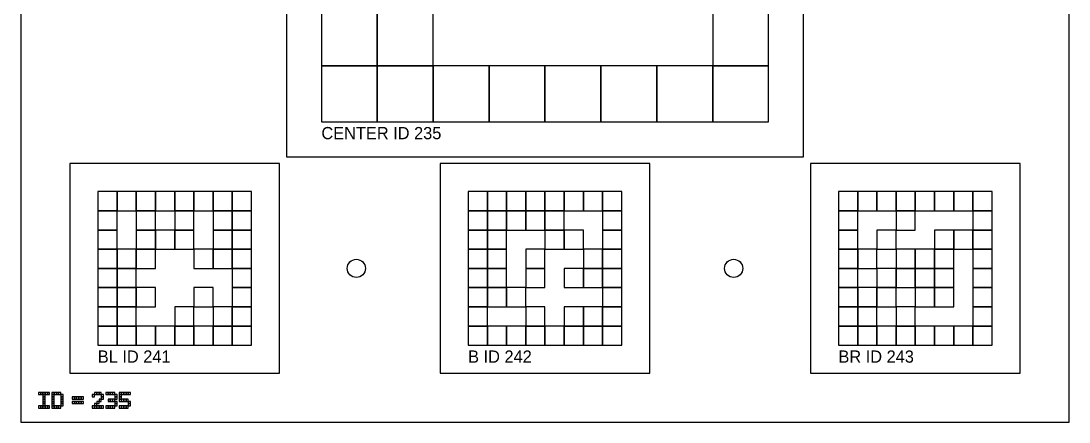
# Model space of a CAD drawing. Extents: x 0 to 1260, y -12 to 1580.
# Drawn here: x 960 to 1260, y 320 to 434.9 of the extents above; entities that cross this region are included whole.
import ezdxf

# ---------------------------------------------------------------- set-up
doc = ezdxf.new("R2010")
doc.units = 0
for name, color, linetype in [('BLACK_POCKET', 7, 'CONTINUOUS'), ('BOARD_TEXT', 7, 'CONTINUOUS'), ('CUT', 7, 'CONTINUOUS'), ('LABEL', 3, 'CONTINUOUS'), ('MOUNT_HOLE', 6, 'CONTINUOUS'), ('QUIET_ZONE', 5, 'CONTINUOUS'), ('TAG_BOUNDARY', 8, 'CONTINUOUS')]:
    doc.layers.add(name, color=color, linetype=linetype)

msp = doc.modelspace()

# ---------------------------------------------------------------- linework, layer by layer
at = {"layer": 'BLACK_POCKET'}
for p, q in [((1046, 438), (1046, 422)), ((1062, 422), (1062, 438)), ((1062, 438), (1062, 422)), ((1078, 422), (1078, 438)), ((1158, 438), (1158, 422)), ((1174, 422), (1174, 438)), ((1046, 422), (1062, 422)), ((1062, 422), (1046, 422)), ((1046, 422), (1046, 406)), ((1062, 422), (1078, 422)), ((1062, 406), (1062, 422)), ((1078, 422), (1062, 422)), ((1062, 422), (1062, 406)), ((1078, 406), (1078, 422)), ((1094, 422), (1078, 422)), ((1078, 422), (1078, 406)), ((1094, 406), (1094, 422)), ((1110, 422), (1094, 422)), ((1094, 422), (1094, 406)), ((1110, 406), (1110, 422)), ((1126, 422), (1110, 422)), ((1110, 422), (1110, 406)), ((1126, 406), (1126, 422)), ((1142, 422), (1126, 422)), ((1126, 422), (1126, 406)), ((1142, 406), (1142, 422)), ((1158, 422), (1142, 422)), ((1142, 422), (1142, 406)), ((1158, 422), (1174, 422)), ((1158, 406), (1158, 422)), ((1174, 422), (1158, 422)), ((1158, 422), (1158, 406)), ((1174, 406), (1174, 422)), ((1046, 406), (1062, 406)), ((1062, 406), (1078, 406)), ((1078, 406), (1094, 406)), ((1094, 406), (1110, 406)), ((1110, 406), (1126, 406)), ((1126, 406), (1142, 406)), ((1142, 406), (1158, 406)), ((1158, 406), (1174, 406)), ((987.5, 386), (982, 386)), ((982, 386), (982, 380.5)), ((987.5, 380.5), (987.5, 386)), ((993, 386), (987.5, 386)), ((987.5, 386), (987.5, 380.5)), ((993, 380.5), (993, 386)), ((998.5, 386), (993, 386)), ((993, 386), (993, 380.5)), ((998.5, 380.5), (998.5, 386)), ((1004, 386), (998.5, 386)), ((998.5, 386), (998.5, 380.5)), ((1004, 380.5), (1004, 386)), ((1009.5, 386), (1004, 386)), ((1004, 386), (1004, 380.5)), ((1009.5, 380.5), (1009.5, 386)), ((1015, 386), (1009.5, 386)), ((1009.5, 386), (1009.5, 380.5)), ((1015, 380.5), (1015, 386)), ((1020.5, 386), (1015, 386)), ((1015, 386), (1015, 380.5)), ((1020.5, 380.5), (1020.5, 386)), ((1026, 386), (1020.5, 386)), ((1020.5, 386), (1020.5, 380.5)), ((1026, 380.5), (1026, 386)), ((1093.5, 386), (1088, 386)), ((1088, 386), (1088, 380.5)), ((1093.5, 380.5), (1093.5, 386)), ((1099, 386), (1093.5, 386)), ((1093.5, 386), (1093.5, 380.5)), ((1099, 380.5), (1099, 386)), ((1104.5, 386), (1099, 386)), ((1099, 386), (1099, 380.5)), ((1104.5, 380.5), (1104.5, 386)), ((1110, 386), (1104.5, 386)), ((1104.5, 386), (1104.5, 380.5)), ((1110, 380.5), (1110, 386)), ((1115.5, 386), (1110, 386)), ((1110, 386), (1110, 380.5)), ((1115.5, 380.5), (1115.5, 386)), ((1121, 386), (1115.5, 386)), ((1115.5, 386), (1115.5, 380.5)), ((1121, 380.5), (1121, 386)), ((1126.5, 386), (1121, 386)), ((1121, 386), (1121, 380.5)), ((1126.5, 380.5), (1126.5, 386)), ((1132, 386), (1126.5, 386)), ((1126.5, 386), (1126.5, 380.5)), ((1132, 380.5), (1132, 386)), ((1199.5, 386), (1194, 386)), ((1194, 386), (1194, 380.5)), ((1199.5, 380.5), (1199.5, 386)), ((1205, 386), (1199.5, 386)), ((1199.5, 386), (1199.5, 380.5)), ((1205, 380.5), (1205, 386)), ((1210.5, 386), (1205, 386)), ((1205, 386), (1205, 380.5)), ((1210.5, 380.5), (1210.5, 386)), ((1216, 386), (1210.5, 386)), ((1210.5, 386), (1210.5, 380.5)), ((1216, 380.5), (1216, 386)), ((1221.5, 386), (1216, 386)), ((1216, 386), (1216, 380.5)), ((1221.5, 380.5), (1221.5, 386)), ((1227, 386), (1221.5, 386)), ((1221.5, 386), (1221.5, 380.5)), ((1227, 380.5), (1227, 386)), ((1232.5, 386), (1227, 386)), ((1227, 386), (1227, 380.5)), ((1232.5, 380.5), (1232.5, 386)), ((1238, 386), (1232.5, 386)), ((1232.5, 386), (1232.5, 380.5)), ((1238, 380.5), (1238, 386)), ((982, 380.5), (987.5, 380.5)), ((987.5, 380.5), (982, 380.5)), ((982, 380.5), (982, 375)), ((987.5, 380.5), (993, 380.5)), ((987.5, 375), (987.5, 380.5)), ((993, 380.5), (998.5, 380.5)), ((998.5, 380.5), (993, 380.5)), ((993, 380.5), (993, 375)), ((998.5, 380.5), (1004, 380.5)), ((998.5, 375), (998.5, 380.5)), ((1004, 380.5), (1009.5, 380.5)), ((1009.5, 380.5), (1004, 380.5)), ((1004, 380.5), (1004, 375)), ((1009.5, 380.5), (1015, 380.5)), ((1009.5, 375), (1009.5, 380.5)), ((1015, 380.5), (1020.5, 380.5)), ((1020.5, 380.5), (1015, 380.5)), ((1015, 380.5), (1015, 375)), ((1020.5, 380.5), (1026, 380.5)), ((1020.5, 375), (1020.5, 380.5)), ((1026, 380.5), (1020.5, 380.5)), ((1020.5, 380.5), (1020.5, 375)), ((1026, 375), (1026, 380.5)), ((1088, 380.5), (1093.5, 380.5)), ((1093.5, 380.5), (1088, 380.5)), ((1088, 380.5), (1088, 375)), ((1093.5, 380.5), (1099, 380.5)), ((1093.5, 375), (1093.5, 380.5)), ((1099, 380.5), (1093.5, 380.5)), ((1093.5, 380.5), (1093.5, 375)), ((1099, 380.5), (1104.5, 380.5)), ((1099, 375), (1099, 380.5)), ((1104.5, 380.5), (1099, 380.5)), ((1099, 380.5), (1099, 375)), ((1104.5, 380.5), (1110, 380.5)), ((1104.5, 375), (1104.5, 380.5)), ((1110, 380.5), (1104.5, 380.5)), ((1104.5, 380.5), (1104.5, 375)), ((1110, 380.5), (1115.5, 380.5)), ((1110, 375), (1110, 380.5)), ((1115.5, 380.5), (1110, 380.5)), ((1110, 380.5), (1110, 375)), ((1115.5, 380.5), (1121, 380.5)), ((1115.5, 375), (1115.5, 380.5)), ((1121, 380.5), (1126.5, 380.5)), ((1126.5, 380.5), (1132, 380.5)), ((1132, 380.5), (1126.5, 380.5)), ((1126.5, 380.5), (1126.5, 375)), ((1132, 375), (1132, 380.5)), ((1194, 380.5), (1199.5, 380.5)), ((1199.5, 380.5), (1194, 380.5)), ((1194, 380.5), (1194, 375)), ((1199.5, 380.5), (1205, 380.5)), ((1199.5, 375), (1199.5, 380.5)), ((1205, 380.5), (1210.5, 380.5)), ((1210.5, 380.5), (1216, 380.5)), ((1216, 380.5), (1210.5, 380.5)), ((1210.5, 380.5), (1210.5, 375)), ((1216, 380.5), (1221.5, 380.5)), ((1216, 375), (1216, 380.5)), ((1221.5, 380.5), (1227, 380.5)), ((1227, 380.5), (1232.5, 380.5)), ((1232.5, 380.5), (1238, 380.5)), ((1238, 380.5), (1232.5, 380.5)), ((1232.5, 380.5), (1232.5, 375)), ((1238, 375), (1238, 380.5)), ((982, 375), (987.5, 375)), ((987.5, 375), (982, 375)), ((982, 375), (982, 369.5)), ((987.5, 369.5), (987.5, 375)), ((993, 375), (998.5, 375)), ((998.5, 375), (993, 375)), ((993, 375), (993, 369.5)), ((998.5, 369.5), (998.5, 375)), ((1004, 375), (998.5, 375)), ((998.5, 375), (998.5, 369.5)), ((1004, 375), (1009.5, 375)), ((1004, 369.5), (1004, 375)), ((1009.5, 375), (1004, 375)), ((1004, 375), (1004, 369.5)), ((1009.5, 369.5), (1009.5, 375)), ((1015, 375), (1020.5, 375)), ((1020.5, 375), (1015, 375)), ((1015, 375), (1015, 369.5)), ((1020.5, 375), (1026, 375)), ((1020.5, 369.5), (1020.5, 375)), ((1026, 375), (1020.5, 375)), ((1020.5, 375), (1020.5, 369.5)), ((1026, 369.5), (1026, 375)), ((1088, 375), (1093.5, 375)), ((1093.5, 375), (1088, 375)), ((1088, 375), (1088, 369.5)), ((1093.5, 375), (1099, 375)), ((1093.5, 369.5), (1093.5, 375)), ((1099, 375), (1093.5, 375)), ((1093.5, 375), (1093.5, 369.5)), ((1099, 375), (1104.5, 375)), ((1099, 369.5), (1099, 375)), ((1104.5, 375), (1110, 375)), ((1110, 375), (1115.5, 375)), ((1115.5, 375), (1110, 375)), ((1110, 375), (1110, 369.5)), ((1115.5, 369.5), (1115.5, 375)), ((1121, 375), (1115.5, 375)), ((1115.5, 375), (1115.5, 369.5)), ((1121, 369.5), (1121, 375)), ((1126.5, 375), (1132, 375)), ((1132, 375), (1126.5, 375)), ((1126.5, 375), (1126.5, 369.5)), ((1132, 369.5), (1132, 375)), ((1194, 375), (1199.5, 375)), ((1199.5, 375), (1194, 375)), ((1194, 375), (1194, 369.5)), ((1199.5, 369.5), (1199.5, 375)), ((1210.5, 375), (1205, 375)), ((1205, 375), (1205, 369.5)), ((1210.5, 375), (1216, 375)), ((1210.5, 369.5), (1210.5, 375)), ((1227, 375), (1221.5, 375)), ((1221.5, 375), (1221.5, 369.5)), ((1227, 369.5), (1227, 375)), ((1232.5, 375), (1227, 375)), ((1227, 375), (1227, 369.5)), ((1232.5, 375), (1238, 375)), ((1232.5, 369.5), (1232.5, 375)), ((1238, 375), (1232.5, 375)), ((1232.5, 375), (1232.5, 369.5)), ((1238, 369.5), (1238, 375)), ((982, 369.5), (987.5, 369.5)), ((987.5, 369.5), (982, 369.5)), ((982, 369.5), (982, 364)), ((987.5, 364), (987.5, 369.5)), ((993, 369.5), (987.5, 369.5)), ((987.5, 369.5), (987.5, 364)), ((993, 369.5), (998.5, 369.5)), ((993, 364), (993, 369.5)), ((998.5, 369.5), (993, 369.5)), ((993, 369.5), (993, 364)), ((998.5, 369.5), (1004, 369.5)), ((998.5, 364), (998.5, 369.5)), ((1004, 369.5), (1009.5, 369.5)), ((1015, 369.5), (1009.5, 369.5)), ((1009.5, 369.5), (1009.5, 364)), ((1015, 369.5), (1020.5, 369.5)), ((1015, 364), (1015, 369.5)), ((1020.5, 369.5), (1015, 369.5)), ((1015, 369.5), (1015, 364)), ((1020.5, 369.5), (1026, 369.5)), ((1020.5, 364), (1020.5, 369.5)), ((1026, 369.5), (1020.5, 369.5)), ((1020.5, 369.5), (1020.5, 364)), ((1026, 364), (1026, 369.5)), ((1088, 369.5), (1093.5, 369.5)), ((1093.5, 369.5), (1088, 369.5)), ((1088, 369.5), (1088, 364)), ((1093.5, 369.5), (1099, 369.5)), ((1093.5, 364), (1093.5, 369.5)), ((1099, 369.5), (1093.5, 369.5)), ((1093.5, 369.5), (1093.5, 364)), ((1099, 364), (1099, 369.5)), ((1110, 369.5), (1104.5, 369.5)), ((1104.5, 369.5), (1104.5, 364)), ((1110, 369.5), (1115.5, 369.5)), ((1110, 364), (1110, 369.5)), ((1115.5, 369.5), (1121, 369.5)), ((1126.5, 369.5), (1121, 369.5)), ((1121, 369.5), (1121, 364)), ((1126.5, 369.5), (1132, 369.5)), ((1126.5, 364), (1126.5, 369.5)), ((1132, 369.5), (1126.5, 369.5)), ((1126.5, 369.5), (1126.5, 364)), ((1132, 364), (1132, 369.5)), ((1194, 369.5), (1199.5, 369.5)), ((1199.5, 369.5), (1194, 369.5)), ((1194, 369.5), (1194, 364)), ((1199.5, 364), (1199.5, 369.5)), ((1205, 369.5), (1199.5, 369.5)), ((1199.5, 369.5), (1199.5, 364)), ((1205, 369.5), (1210.5, 369.5)), ((1205, 364), (1205, 369.5)), ((1216, 369.5), (1210.5, 369.5)), ((1210.5, 369.5), (1210.5, 364)), ((1216, 364), (1216, 369.5)), ((1221.5, 369.5), (1216, 369.5)), ((1216, 369.5), (1216, 364)), ((1221.5, 369.5), (1227, 369.5)), ((1221.5, 364), (1221.5, 369.5)), ((1227, 369.5), (1221.5, 369.5)), ((1221.5, 369.5), (1221.5, 364)), ((1227, 369.5), (1232.5, 369.5)), ((1227, 364), (1227, 369.5)), ((1232.5, 369.5), (1238, 369.5)), ((1238, 369.5), (1232.5, 369.5)), ((1232.5, 369.5), (1232.5, 364)), ((1238, 364), (1238, 369.5)), ((982, 364), (987.5, 364)), ((987.5, 364), (982, 364)), ((982, 364), (982, 358.5)), ((987.5, 364), (993, 364)), ((987.5, 358.5), (987.5, 364)), ((993, 364), (987.5, 364)), ((987.5, 364), (987.5, 358.5)), ((993, 364), (998.5, 364)), ((993, 358.5), (993, 364)), ((1009.5, 364), (1015, 364)), ((1015, 364), (1020.5, 364)), ((1020.5, 364), (1026, 364)), ((1026, 364), (1020.5, 364)), ((1020.5, 364), (1020.5, 358.5)), ((1026, 358.5), (1026, 364)), ((1088, 364), (1093.5, 364)), ((1093.5, 364), (1088, 364)), ((1088, 364), (1088, 358.5)), ((1093.5, 364), (1099, 364)), ((1093.5, 358.5), (1093.5, 364)), ((1099, 364), (1093.5, 364)), ((1093.5, 364), (1093.5, 358.5)), ((1099, 358.5), (1099, 364)), ((1104.5, 364), (1110, 364)), ((1110, 364), (1104.5, 364)), ((1104.5, 364), (1104.5, 358.5)), ((1110, 358.5), (1110, 364)), ((1121, 364), (1115.5, 364)), ((1115.5, 364), (1115.5, 358.5)), ((1121, 364), (1126.5, 364)), ((1121, 358.5), (1121, 364)), ((1126.5, 364), (1121, 364)), ((1121, 364), (1121, 358.5)), ((1126.5, 364), (1132, 364)), ((1126.5, 358.5), (1126.5, 364)), ((1132, 364), (1126.5, 364)), ((1126.5, 364), (1126.5, 358.5)), ((1132, 358.5), (1132, 364)), ((1194, 364), (1199.5, 364)), ((1199.5, 364), (1194, 364)), ((1194, 364), (1194, 358.5)), ((1199.5, 364), (1205, 364)), ((1199.5, 358.5), (1199.5, 364)), ((1210.5, 364), (1205, 364)), ((1205, 364), (1205, 358.5)), ((1210.5, 364), (1216, 364)), ((1210.5, 358.5), (1210.5, 364)), ((1216, 364), (1210.5, 364)), ((1210.5, 364), (1210.5, 358.5)), ((1216, 364), (1221.5, 364)), ((1216, 358.5), (1216, 364)), ((1221.5, 364), (1216, 364)), ((1216, 364), (1216, 358.5)), ((1221.5, 364), (1227, 364)), ((1221.5, 358.5), (1221.5, 364)), ((1227, 364), (1221.5, 364)), ((1221.5, 364), (1221.5, 358.5)), ((1227, 358.5), (1227, 364)), ((1232.5, 364), (1238, 364)), ((1238, 364), (1232.5, 364)), ((1232.5, 364), (1232.5, 358.5)), ((1238, 358.5), (1238, 364)), ((982, 358.5), (987.5, 358.5)), ((987.5, 358.5), (982, 358.5)), ((982, 358.5), (982, 353)), ((987.5, 358.5), (993, 358.5)), ((987.5, 353), (987.5, 358.5)), ((993, 358.5), (987.5, 358.5)), ((987.5, 358.5), (987.5, 353)), ((993, 353), (993, 358.5)), ((998.5, 358.5), (993, 358.5)), ((993, 358.5), (993, 353)), ((998.5, 353), (998.5, 358.5)), ((1015, 358.5), (1009.5, 358.5)), ((1009.5, 358.5), (1009.5, 353)), ((1015, 353), (1015, 358.5)), ((1020.5, 358.5), (1026, 358.5)), ((1026, 358.5), (1020.5, 358.5)), ((1020.5, 358.5), (1020.5, 353)), ((1026, 353), (1026, 358.5)), ((1088, 358.5), (1093.5, 358.5)), ((1093.5, 358.5), (1088, 358.5)), ((1088, 358.5), (1088, 353)), ((1093.5, 358.5), (1099, 358.5)), ((1093.5, 353), (1093.5, 358.5)), ((1099, 358.5), (1093.5, 358.5)), ((1093.5, 358.5), (1093.5, 353)), ((1099, 353), (1099, 358.5)), ((1104.5, 358.5), (1099, 358.5)), ((1099, 358.5), (1099, 353)), ((1104.5, 358.5), (1110, 358.5)), ((1104.5, 353), (1104.5, 358.5)), ((1115.5, 358.5), (1121, 358.5)), ((1121, 358.5), (1126.5, 358.5)), ((1126.5, 358.5), (1132, 358.5)), ((1132, 358.5), (1126.5, 358.5)), ((1126.5, 358.5), (1126.5, 353)), ((1132, 353), (1132, 358.5)), ((1194, 358.5), (1199.5, 358.5)), ((1199.5, 358.5), (1194, 358.5)), ((1194, 358.5), (1194, 353)), ((1199.5, 353), (1199.5, 358.5)), ((1205, 358.5), (1199.5, 358.5)), ((1199.5, 358.5), (1199.5, 353)), ((1205, 358.5), (1210.5, 358.5)), ((1205, 353), (1205, 358.5)), ((1210.5, 358.5), (1205, 358.5)), ((1205, 358.5), (1205, 353)), ((1210.5, 358.5), (1216, 358.5)), ((1210.5, 353), (1210.5, 358.5)), ((1216, 358.5), (1221.5, 358.5)), ((1221.5, 358.5), (1216, 358.5)), ((1216, 358.5), (1216, 353)), ((1221.5, 358.5), (1227, 358.5)), ((1221.5, 353), (1221.5, 358.5)), ((1227, 358.5), (1221.5, 358.5)), ((1221.5, 358.5), (1221.5, 353)), ((1227, 353), (1227, 358.5)), ((1232.5, 358.5), (1238, 358.5)), ((1238, 358.5), (1232.5, 358.5)), ((1232.5, 358.5), (1232.5, 353)), ((1238, 353), (1238, 358.5)), ((982, 353), (987.5, 353)), ((987.5, 353), (982, 353)), ((982, 353), (982, 347.5)), ((987.5, 353), (993, 353)), ((987.5, 347.5), (987.5, 353)), ((993, 353), (987.5, 353)), ((987.5, 353), (987.5, 347.5)), ((993, 353), (998.5, 353)), ((993, 347.5), (993, 353)), ((1009.5, 353), (1004, 353)), ((1004, 353), (1004, 347.5)), ((1009.5, 353), (1015, 353)), ((1009.5, 347.5), (1009.5, 353)), ((1020.5, 353), (1015, 353)), ((1015, 353), (1015, 347.5)), ((1020.5, 353), (1026, 353)), ((1020.5, 347.5), (1020.5, 353)), ((1026, 353), (1020.5, 353)), ((1020.5, 353), (1020.5, 347.5)), ((1026, 347.5), (1026, 353)), ((1088, 353), (1093.5, 353)), ((1093.5, 353), (1088, 353)), ((1088, 353), (1088, 347.5)), ((1093.5, 353), (1099, 353)), ((1093.5, 347.5), (1093.5, 353)), ((1099, 353), (1104.5, 353)), ((1110, 353), (1104.5, 353)), ((1104.5, 353), (1104.5, 347.5)), ((1110, 347.5), (1110, 353)), ((1121, 353), (1115.5, 353)), ((1115.5, 353), (1115.5, 347.5)), ((1121, 347.5), (1121, 353)), ((1126.5, 353), (1121, 353)), ((1121, 353), (1121, 347.5)), ((1126.5, 353), (1132, 353)), ((1126.5, 347.5), (1126.5, 353)), ((1132, 353), (1126.5, 353)), ((1126.5, 353), (1126.5, 347.5)), ((1132, 347.5), (1132, 353)), ((1194, 353), (1199.5, 353)), ((1199.5, 353), (1194, 353)), ((1194, 353), (1194, 347.5)), ((1199.5, 353), (1205, 353)), ((1199.5, 347.5), (1199.5, 353)), ((1205, 353), (1199.5, 353)), ((1199.5, 353), (1199.5, 347.5)), ((1205, 353), (1210.5, 353)), ((1205, 347.5), (1205, 353)), ((1216, 353), (1210.5, 353)), ((1210.5, 353), (1210.5, 347.5)), ((1216, 353), (1221.5, 353)), ((1216, 347.5), (1216, 353)), ((1221.5, 353), (1227, 353)), ((1232.5, 353), (1238, 353)), ((1238, 353), (1232.5, 353)), ((1232.5, 353), (1232.5, 347.5)), ((1238, 347.5), (1238, 353)), ((982, 347.5), (987.5, 347.5)), ((987.5, 347.5), (982, 347.5)), ((982, 347.5), (982, 342)), ((987.5, 347.5), (993, 347.5)), ((987.5, 342), (987.5, 347.5)), ((993, 347.5), (987.5, 347.5)), ((987.5, 347.5), (987.5, 342)), ((993, 342), (993, 347.5)), ((998.5, 347.5), (993, 347.5)), ((993, 347.5), (993, 342)), ((998.5, 342), (998.5, 347.5)), ((1004, 347.5), (998.5, 347.5)), ((998.5, 347.5), (998.5, 342)), ((1004, 347.5), (1009.5, 347.5)), ((1004, 342), (1004, 347.5)), ((1009.5, 347.5), (1004, 347.5)), ((1004, 347.5), (1004, 342)), ((1009.5, 342), (1009.5, 347.5)), ((1015, 347.5), (1009.5, 347.5)), ((1009.5, 347.5), (1009.5, 342)), ((1015, 347.5), (1020.5, 347.5)), ((1015, 342), (1015, 347.5)), ((1020.5, 347.5), (1015, 347.5)), ((1015, 347.5), (1015, 342)), ((1020.5, 347.5), (1026, 347.5)), ((1020.5, 342), (1020.5, 347.5)), ((1026, 347.5), (1020.5, 347.5)), ((1020.5, 347.5), (1020.5, 342)), ((1026, 342), (1026, 347.5)), ((1088, 347.5), (1093.5, 347.5)), ((1093.5, 347.5), (1088, 347.5)), ((1088, 347.5), (1088, 342)), ((1093.5, 342), (1093.5, 347.5)), ((1099, 347.5), (1093.5, 347.5)), ((1093.5, 347.5), (1093.5, 342)), ((1099, 342), (1099, 347.5)), ((1104.5, 347.5), (1099, 347.5)), ((1099, 347.5), (1099, 342)), ((1104.5, 347.5), (1110, 347.5)), ((1104.5, 342), (1104.5, 347.5)), ((1110, 347.5), (1104.5, 347.5)), ((1104.5, 347.5), (1104.5, 342)), ((1110, 342), (1110, 347.5)), ((1115.5, 347.5), (1110, 347.5)), ((1110, 347.5), (1110, 342)), ((1115.5, 347.5), (1121, 347.5)), ((1115.5, 342), (1115.5, 347.5)), ((1121, 347.5), (1115.5, 347.5)), ((1115.5, 347.5), (1115.5, 342)), ((1121, 347.5), (1126.5, 347.5)), ((1121, 342), (1121, 347.5)), ((1126.5, 347.5), (1121, 347.5)), ((1121, 347.5), (1121, 342)), ((1126.5, 347.5), (1132, 347.5)), ((1126.5, 342), (1126.5, 347.5)), ((1132, 347.5), (1126.5, 347.5)), ((1126.5, 347.5), (1126.5, 342)), ((1132, 342), (1132, 347.5)), ((1194, 347.5), (1199.5, 347.5)), ((1199.5, 347.5), (1194, 347.5)), ((1194, 347.5), (1194, 342)), ((1199.5, 347.5), (1205, 347.5)), ((1199.5, 342), (1199.5, 347.5)), ((1205, 347.5), (1199.5, 347.5)), ((1199.5, 347.5), (1199.5, 342)), ((1205, 342), (1205, 347.5)), ((1210.5, 347.5), (1205, 347.5)), ((1205, 347.5), (1205, 342)), ((1210.5, 347.5), (1216, 347.5)), ((1210.5, 342), (1210.5, 347.5)), ((1216, 347.5), (1210.5, 347.5)), ((1210.5, 347.5), (1210.5, 342)), ((1216, 342), (1216, 347.5)), ((1221.5, 347.5), (1216, 347.5)), ((1216, 347.5), (1216, 342)), ((1221.5, 342), (1221.5, 347.5)), ((1227, 347.5), (1221.5, 347.5)), ((1221.5, 347.5), (1221.5, 342)), ((1227, 342), (1227, 347.5)), ((1232.5, 347.5), (1227, 347.5)), ((1227, 347.5), (1227, 342)), ((1232.5, 347.5), (1238, 347.5)), ((1232.5, 342), (1232.5, 347.5)), ((1238, 347.5), (1232.5, 347.5)), ((1232.5, 347.5), (1232.5, 342)), ((1238, 342), (1238, 347.5)), ((982, 342), (987.5, 342)), ((987.5, 342), (993, 342)), ((993, 342), (998.5, 342)), ((998.5, 342), (1004, 342)), ((1004, 342), (1009.5, 342)), ((1009.5, 342), (1015, 342)), ((1015, 342), (1020.5, 342)), ((1020.5, 342), (1026, 342)), ((1088, 342), (1093.5, 342)), ((1093.5, 342), (1099, 342)), ((1099, 342), (1104.5, 342)), ((1104.5, 342), (1110, 342)), ((1110, 342), (1115.5, 342)), ((1115.5, 342), (1121, 342)), ((1121, 342), (1126.5, 342)), ((1126.5, 342), (1132, 342)), ((1194, 342), (1199.5, 342)), ((1199.5, 342), (1205, 342)), ((1205, 342), (1210.5, 342)), ((1210.5, 342), (1216, 342)), ((1216, 342), (1221.5, 342)), ((1221.5, 342), (1227, 342)), ((1227, 342), (1232.5, 342)), ((1232.5, 342), (1238, 342))]:
    msp.add_line(p, q, dxfattribs=at)
at = {"layer": 'BOARD_TEXT'}
for p, q in [((965.642857, 328.5), (965, 328.5)), ((965, 328.5), (965, 327.857143)), ((965, 327.857143), (965.642857, 327.857143)), ((965.642857, 327.857143), (965.642857, 328.5)), ((966.285714, 328.5), (965.642857, 328.5)), ((965.642857, 328.5), (965.642857, 327.857143)), ((965.642857, 327.857143), (966.285714, 327.857143)), ((966.285714, 327.857143), (966.285714, 328.5)), ((966.928571, 328.5), (966.285714, 328.5)), ((966.285714, 328.5), (966.285714, 327.857143)), ((966.285714, 327.857143), (966.928571, 327.857143)), ((966.928571, 327.857143), (966.285714, 327.857143)), ((966.285714, 327.857143), (966.285714, 327.214286)), ((966.285714, 327.214286), (966.928571, 327.214286)), ((966.928571, 327.214286), (966.285714, 327.214286)), ((966.285714, 327.214286), (966.285714, 326.571429)), ((966.928571, 327.857143), (966.928571, 328.5)), ((967.571429, 328.5), (966.928571, 328.5)), ((966.928571, 328.5), (966.928571, 327.857143)), ((966.928571, 327.857143), (967.571429, 327.857143)), ((966.928571, 327.214286), (966.928571, 327.857143)), ((966.928571, 326.571429), (966.928571, 327.214286)), ((967.571429, 327.857143), (967.571429, 328.5)), ((968.214286, 328.5), (967.571429, 328.5)), ((967.571429, 328.5), (967.571429, 327.857143)), ((967.571429, 327.857143), (968.214286, 327.857143)), ((968.214286, 327.857143), (968.214286, 328.5)), ((969.5, 328.5), (968.857143, 328.5)), ((968.857143, 328.5), (968.857143, 327.857143)), ((968.857143, 327.857143), (969.5, 327.857143)), ((969.5, 327.857143), (968.857143, 327.857143)), ((968.857143, 327.857143), (968.857143, 327.214286)), ((968.857143, 327.214286), (969.5, 327.214286)), ((969.5, 327.214286), (968.857143, 327.214286)), ((968.857143, 327.214286), (968.857143, 326.571429)), ((969.5, 327.857143), (969.5, 328.5)), ((970.142857, 328.5), (969.5, 328.5)), ((969.5, 328.5), (969.5, 327.857143)), ((969.5, 327.857143), (970.142857, 327.857143)), ((969.5, 327.214286), (969.5, 327.857143)), ((969.5, 326.571429), (969.5, 327.214286)), ((970.142857, 327.857143), (970.142857, 328.5)), ((970.785714, 328.5), (970.142857, 328.5)), ((970.142857, 328.5), (970.142857, 327.857143)), ((970.142857, 327.857143), (970.785714, 327.857143)), ((970.785714, 327.857143), (970.785714, 328.5)), ((971.428571, 328.5), (970.785714, 328.5)), ((970.785714, 328.5), (970.785714, 327.857143)), ((970.785714, 327.857143), (971.428571, 327.857143)), ((971.428571, 327.857143), (971.428571, 328.5)), ((972.071429, 327.857143), (971.428571, 327.857143)), ((971.428571, 327.857143), (971.428571, 327.214286)), ((971.428571, 327.214286), (972.071429, 327.214286)), ((972.071429, 327.214286), (971.428571, 327.214286)), ((971.428571, 327.214286), (971.428571, 326.571429)), ((972.071429, 327.214286), (972.071429, 327.857143)), ((972.071429, 326.571429), (972.071429, 327.214286)), ((975.285714, 327.214286), (974.642857, 327.214286)), ((974.642857, 327.214286), (974.642857, 326.571429)), ((975.285714, 326.571429), (975.285714, 327.214286)), ((975.928571, 327.214286), (975.285714, 327.214286)), ((975.285714, 327.214286), (975.285714, 326.571429)), ((975.928571, 326.571429), (975.928571, 327.214286)), ((976.571429, 327.214286), (975.928571, 327.214286)), ((975.928571, 327.214286), (975.928571, 326.571429)), ((976.571429, 326.571429), (976.571429, 327.214286)), ((977.214286, 327.214286), (976.571429, 327.214286)), ((976.571429, 327.214286), (976.571429, 326.571429)), ((977.214286, 326.571429), (977.214286, 327.214286)), ((977.857143, 327.214286), (977.214286, 327.214286)), ((977.214286, 327.214286), (977.214286, 326.571429)), ((977.857143, 326.571429), (977.857143, 327.214286)), ((981.071429, 327.857143), (980.428571, 327.857143)), ((980.428571, 327.857143), (980.428571, 327.214286)), ((980.428571, 327.214286), (981.071429, 327.214286)), ((981.714286, 328.5), (981.071429, 328.5)), ((981.071429, 328.5), (981.071429, 327.857143)), ((981.071429, 327.857143), (981.714286, 327.857143)), ((981.071429, 327.214286), (981.071429, 327.857143)), ((981.714286, 327.857143), (981.714286, 328.5)), ((982.357143, 328.5), (981.714286, 328.5)), ((981.714286, 328.5), (981.714286, 327.857143)), ((981.714286, 327.857143), (982.357143, 327.857143)), ((982.357143, 327.857143), (982.357143, 328.5)), ((983, 328.5), (982.357143, 328.5)), ((982.357143, 328.5), (982.357143, 327.857143)), ((982.357143, 327.857143), (983, 327.857143)), ((983, 327.857143), (983, 328.5)), ((983.642857, 327.857143), (983, 327.857143)), ((983, 327.857143), (983, 327.214286)), ((983, 327.214286), (983.642857, 327.214286)), ((983.642857, 327.214286), (983, 327.214286)), ((983, 327.214286), (983, 326.571429)), ((983.642857, 327.214286), (983.642857, 327.857143)), ((983.642857, 326.571429), (983.642857, 327.214286)), ((984.928571, 328.5), (984.285714, 328.5)), ((984.285714, 328.5), (984.285714, 327.857143)), ((984.285714, 327.857143), (984.928571, 327.857143)), ((984.928571, 327.857143), (984.928571, 328.5)), ((985.571429, 328.5), (984.928571, 328.5)), ((984.928571, 328.5), (984.928571, 327.857143)), ((984.928571, 327.857143), (985.571429, 327.857143)), ((985.571429, 327.857143), (985.571429, 328.5)), ((986.214286, 328.5), (985.571429, 328.5)), ((985.571429, 328.5), (985.571429, 327.857143)), ((985.571429, 327.857143), (986.214286, 327.857143)), ((986.214286, 327.857143), (986.214286, 328.5)), ((986.857143, 328.5), (986.214286, 328.5)), ((986.214286, 328.5), (986.214286, 327.857143)), ((986.214286, 327.857143), (986.857143, 327.857143)), ((986.857143, 327.857143), (986.857143, 328.5)), ((987.5, 327.857143), (986.857143, 327.857143)), ((986.857143, 327.857143), (986.857143, 327.214286)), ((986.857143, 327.214286), (987.5, 327.214286)), ((987.5, 327.214286), (986.857143, 327.214286)), ((986.857143, 327.214286), (986.857143, 326.571429)), ((987.5, 327.214286), (987.5, 327.857143)), ((987.5, 326.571429), (987.5, 327.214286)), ((988.785714, 328.5), (988.142857, 328.5)), ((988.142857, 328.5), (988.142857, 327.857143)), ((988.142857, 327.857143), (988.785714, 327.857143)), ((988.785714, 327.857143), (988.142857, 327.857143)), ((988.142857, 327.857143), (988.142857, 327.214286)), ((988.142857, 327.214286), (988.785714, 327.214286)), ((988.785714, 327.214286), (988.142857, 327.214286)), ((988.142857, 327.214286), (988.142857, 326.571429)), ((988.785714, 327.857143), (988.785714, 328.5)), ((989.428571, 328.5), (988.785714, 328.5)), ((988.785714, 328.5), (988.785714, 327.857143)), ((988.785714, 327.857143), (989.428571, 327.857143)), ((988.785714, 327.214286), (988.785714, 327.857143)), ((988.785714, 326.571429), (988.785714, 327.214286)), ((989.428571, 327.857143), (989.428571, 328.5)), ((990.071429, 328.5), (989.428571, 328.5)), ((989.428571, 328.5), (989.428571, 327.857143)), ((989.428571, 327.857143), (990.071429, 327.857143)), ((990.071429, 327.857143), (990.071429, 328.5)), ((990.714286, 328.5), (990.071429, 328.5)), ((990.071429, 328.5), (990.071429, 327.857143)), ((990.071429, 327.857143), (990.714286, 327.857143)), ((990.714286, 327.857143), (990.714286, 328.5)), ((991.357143, 328.5), (990.714286, 328.5)), ((990.714286, 328.5), (990.714286, 327.857143)), ((990.714286, 327.857143), (991.357143, 327.857143)), ((991.357143, 327.857143), (991.357143, 328.5)), ((965.642857, 324.642857), (965, 324.642857)), ((965, 324.642857), (965, 324)), ((965, 324), (965.642857, 324)), ((965.642857, 324), (965.642857, 324.642857)), ((966.285714, 324.642857), (965.642857, 324.642857)), ((965.642857, 324.642857), (965.642857, 324)), ((965.642857, 324), (966.285714, 324)), ((966.285714, 326.571429), (966.928571, 326.571429)), ((966.928571, 326.571429), (966.285714, 326.571429)), ((966.285714, 326.571429), (966.285714, 325.928571)), ((966.285714, 325.928571), (966.928571, 325.928571)), ((966.928571, 325.928571), (966.285714, 325.928571)), ((966.285714, 325.928571), (966.285714, 325.285714)), ((966.285714, 325.285714), (966.928571, 325.285714)), ((966.928571, 325.285714), (966.285714, 325.285714)), ((966.285714, 325.285714), (966.285714, 324.642857)), ((966.285714, 324.642857), (966.928571, 324.642857)), ((966.285714, 324), (966.285714, 324.642857)), ((966.928571, 324.642857), (966.285714, 324.642857)), ((966.285714, 324.642857), (966.285714, 324)), ((966.285714, 324), (966.928571, 324)), ((966.928571, 325.928571), (966.928571, 326.571429)), ((966.928571, 325.285714), (966.928571, 325.928571)), ((966.928571, 324.642857), (966.928571, 325.285714)), ((966.928571, 324), (966.928571, 324.642857)), ((967.571429, 324.642857), (966.928571, 324.642857)), ((966.928571, 324.642857), (966.928571, 324)), ((966.928571, 324), (967.571429, 324)), ((967.571429, 324), (967.571429, 324.642857)), ((968.214286, 324.642857), (967.571429, 324.642857)), ((967.571429, 324.642857), (967.571429, 324)), ((967.571429, 324), (968.214286, 324)), ((968.214286, 324), (968.214286, 324.642857)), ((968.857143, 326.571429), (969.5, 326.571429)), ((969.5, 326.571429), (968.857143, 326.571429)), ((968.857143, 326.571429), (968.857143, 325.928571)), ((968.857143, 325.928571), (969.5, 325.928571)), ((969.5, 325.928571), (968.857143, 325.928571)), ((968.857143, 325.928571), (968.857143, 325.285714)), ((968.857143, 325.285714), (969.5, 325.285714)), ((969.5, 325.285714), (968.857143, 325.285714)), ((968.857143, 325.285714), (968.857143, 324.642857)), ((968.857143, 324.642857), (969.5, 324.642857)), ((969.5, 324.642857), (968.857143, 324.642857)), ((968.857143, 324.642857), (968.857143, 324)), ((968.857143, 324), (969.5, 324)), ((969.5, 325.928571), (969.5, 326.571429)), ((969.5, 325.285714), (969.5, 325.928571)), ((969.5, 324.642857), (969.5, 325.285714)), ((969.5, 324), (969.5, 324.642857)), ((970.142857, 324.642857), (969.5, 324.642857)), ((969.5, 324.642857), (969.5, 324)), ((969.5, 324), (970.142857, 324)), ((970.142857, 324), (970.142857, 324.642857)), ((970.785714, 324.642857), (970.142857, 324.642857)), ((970.142857, 324.642857), (970.142857, 324)), ((970.142857, 324), (970.785714, 324)), ((970.785714, 324), (970.785714, 324.642857)), ((971.428571, 324.642857), (970.785714, 324.642857)), ((970.785714, 324.642857), (970.785714, 324)), ((970.785714, 324), (971.428571, 324)), ((971.428571, 326.571429), (972.071429, 326.571429)), ((972.071429, 326.571429), (971.428571, 326.571429)), ((971.428571, 326.571429), (971.428571, 325.928571)), ((971.428571, 325.928571), (972.071429, 325.928571)), ((972.071429, 325.928571), (971.428571, 325.928571)), ((971.428571, 325.928571), (971.428571, 325.285714)), ((971.428571, 325.285714), (972.071429, 325.285714)), ((972.071429, 325.285714), (971.428571, 325.285714)), ((971.428571, 325.285714), (971.428571, 324.642857)), ((971.428571, 324.642857), (972.071429, 324.642857)), ((971.428571, 324), (971.428571, 324.642857)), ((972.071429, 325.928571), (972.071429, 326.571429)), ((972.071429, 325.285714), (972.071429, 325.928571)), ((972.071429, 324.642857), (972.071429, 325.285714)), ((974.642857, 326.571429), (975.285714, 326.571429)), ((975.285714, 325.928571), (974.642857, 325.928571)), ((974.642857, 325.928571), (974.642857, 325.285714)), ((974.642857, 325.285714), (975.285714, 325.285714)), ((975.285714, 326.571429), (975.928571, 326.571429)), ((975.285714, 325.285714), (975.285714, 325.928571)), ((975.928571, 325.928571), (975.285714, 325.928571)), ((975.285714, 325.928571), (975.285714, 325.285714)), ((975.285714, 325.285714), (975.928571, 325.285714)), ((975.928571, 326.571429), (976.571429, 326.571429)), ((975.928571, 325.285714), (975.928571, 325.928571)), ((976.571429, 325.928571), (975.928571, 325.928571)), ((975.928571, 325.928571), (975.928571, 325.285714)), ((975.928571, 325.285714), (976.571429, 325.285714)), ((976.571429, 326.571429), (977.214286, 326.571429)), ((976.571429, 325.285714), (976.571429, 325.928571)), ((977.214286, 325.928571), (976.571429, 325.928571)), ((976.571429, 325.928571), (976.571429, 325.285714)), ((976.571429, 325.285714), (977.214286, 325.285714)), ((977.214286, 326.571429), (977.857143, 326.571429)), ((977.214286, 325.285714), (977.214286, 325.928571)), ((977.857143, 325.928571), (977.214286, 325.928571)), ((977.214286, 325.928571), (977.214286, 325.285714)), ((977.214286, 325.285714), (977.857143, 325.285714)), ((977.857143, 325.285714), (977.857143, 325.928571)), ((981.071429, 324.642857), (980.428571, 324.642857)), ((980.428571, 324.642857), (980.428571, 324)), ((980.428571, 324), (981.071429, 324)), ((981.714286, 325.285714), (981.071429, 325.285714)), ((981.071429, 325.285714), (981.071429, 324.642857)), ((981.071429, 324.642857), (981.714286, 324.642857)), ((981.071429, 324), (981.071429, 324.642857)), ((981.714286, 324.642857), (981.071429, 324.642857)), ((981.071429, 324.642857), (981.071429, 324)), ((981.071429, 324), (981.714286, 324)), ((982.357143, 325.928571), (981.714286, 325.928571)), ((981.714286, 325.928571), (981.714286, 325.285714)), ((981.714286, 325.285714), (982.357143, 325.285714)), ((981.714286, 324.642857), (981.714286, 325.285714)), ((981.714286, 324), (981.714286, 324.642857)), ((982.357143, 324.642857), (981.714286, 324.642857)), ((981.714286, 324.642857), (981.714286, 324)), ((981.714286, 324), (982.357143, 324)), ((983, 326.571429), (982.357143, 326.571429)), ((982.357143, 326.571429), (982.357143, 325.928571)), ((982.357143, 325.928571), (983, 325.928571)), ((982.357143, 325.285714), (982.357143, 325.928571)), ((982.357143, 324), (982.357143, 324.642857)), ((983, 324.642857), (982.357143, 324.642857)), ((982.357143, 324.642857), (982.357143, 324)), ((982.357143, 324), (983, 324)), ((983, 326.571429), (983.642857, 326.571429)), ((983, 325.928571), (983, 326.571429)), ((983, 324), (983, 324.642857)), ((983.642857, 324.642857), (983, 324.642857)), ((983, 324.642857), (983, 324)), ((983, 324), (983.642857, 324)), ((983.642857, 324), (983.642857, 324.642857)), ((984.928571, 324.642857), (984.285714, 324.642857)), ((984.285714, 324.642857), (984.285714, 324)), ((984.285714, 324), (984.928571, 324)), ((985.571429, 326.571429), (984.928571, 326.571429)), ((984.928571, 326.571429), (984.928571, 325.928571)), ((984.928571, 325.928571), (985.571429, 325.928571)), ((984.928571, 324), (984.928571, 324.642857)), ((985.571429, 324.642857), (984.928571, 324.642857)), ((984.928571, 324.642857), (984.928571, 324)), ((984.928571, 324), (985.571429, 324)), ((985.571429, 325.928571), (985.571429, 326.571429)), ((986.214286, 326.571429), (985.571429, 326.571429)), ((985.571429, 326.571429), (985.571429, 325.928571)), ((985.571429, 325.928571), (986.214286, 325.928571)), ((985.571429, 324), (985.571429, 324.642857)), ((986.214286, 324.642857), (985.571429, 324.642857)), ((985.571429, 324.642857), (985.571429, 324)), ((985.571429, 324), (986.214286, 324)), ((986.214286, 325.928571), (986.214286, 326.571429)), ((986.857143, 326.571429), (986.214286, 326.571429)), ((986.214286, 326.571429), (986.214286, 325.928571)), ((986.214286, 325.928571), (986.857143, 325.928571)), ((986.214286, 324), (986.214286, 324.642857)), ((986.857143, 324.642857), (986.214286, 324.642857)), ((986.214286, 324.642857), (986.214286, 324)), ((986.214286, 324), (986.857143, 324)), ((986.857143, 326.571429), (987.5, 326.571429)), ((986.857143, 325.928571), (986.857143, 326.571429)), ((987.5, 325.928571), (986.857143, 325.928571)), ((986.857143, 325.928571), (986.857143, 325.285714)), ((986.857143, 325.285714), (987.5, 325.285714)), ((987.5, 325.285714), (986.857143, 325.285714)), ((986.857143, 325.285714), (986.857143, 324.642857)), ((986.857143, 324.642857), (987.5, 324.642857)), ((986.857143, 324), (986.857143, 324.642857)), ((987.5, 325.285714), (987.5, 325.928571)), ((987.5, 324.642857), (987.5, 325.285714)), ((988.142857, 326.571429), (988.785714, 326.571429)), ((988.785714, 326.571429), (988.142857, 326.571429)), ((988.142857, 326.571429), (988.142857, 325.928571)), ((988.142857, 325.928571), (988.785714, 325.928571)), ((988.785714, 324.642857), (988.142857, 324.642857)), ((988.142857, 324.642857), (988.142857, 324)), ((988.142857, 324), (988.785714, 324)), ((988.785714, 325.928571), (988.785714, 326.571429)), ((989.428571, 326.571429), (988.785714, 326.571429)), ((988.785714, 326.571429), (988.785714, 325.928571)), ((988.785714, 325.928571), (989.428571, 325.928571)), ((988.785714, 324), (988.785714, 324.642857)), ((989.428571, 324.642857), (988.785714, 324.642857)), ((988.785714, 324.642857), (988.785714, 324)), ((988.785714, 324), (989.428571, 324)), ((989.428571, 325.928571), (989.428571, 326.571429)), ((990.071429, 326.571429), (989.428571, 326.571429)), ((989.428571, 326.571429), (989.428571, 325.928571)), ((989.428571, 325.928571), (990.071429, 325.928571)), ((989.428571, 324), (989.428571, 324.642857)), ((990.071429, 324.642857), (989.428571, 324.642857)), ((989.428571, 324.642857), (989.428571, 324)), ((989.428571, 324), (990.071429, 324)), ((990.071429, 325.928571), (990.071429, 326.571429)), ((990.714286, 326.571429), (990.071429, 326.571429)), ((990.071429, 326.571429), (990.071429, 325.928571)), ((990.071429, 325.928571), (990.714286, 325.928571)), ((990.071429, 324), (990.071429, 324.642857)), ((990.714286, 324.642857), (990.071429, 324.642857)), ((990.071429, 324.642857), (990.071429, 324)), ((990.071429, 324), (990.714286, 324)), ((990.714286, 325.928571), (990.714286, 326.571429)), ((991.357143, 325.928571), (990.714286, 325.928571)), ((990.714286, 325.928571), (990.714286, 325.285714)), ((990.714286, 325.285714), (991.357143, 325.285714)), ((991.357143, 325.285714), (990.714286, 325.285714)), ((990.714286, 325.285714), (990.714286, 324.642857)), ((990.714286, 324.642857), (991.357143, 324.642857)), ((990.714286, 324), (990.714286, 324.642857)), ((991.357143, 325.285714), (991.357143, 325.928571)), ((991.357143, 324.642857), (991.357143, 325.285714))]:
    msp.add_line(p, q, dxfattribs=at)
at = {"layer": 'CUT'}
for p, q in [((960, 620), (960, 320)), ((1260, 320), (1260, 620)), ((960, 320), (1260, 320))]:
    msp.add_line(p, q, dxfattribs=at)
at = {"layer": 'MOUNT_HOLE'}
for centre in [(1056, 364), (1164, 364)]:
    msp.add_circle(centre, 2.6, dxfattribs=at)
at = {"layer": 'QUIET_ZONE'}
for p, q in [((1036, 544), (1036, 396)), ((1184, 396), (1184, 544)), ((1036, 396), (1184, 396)), ((1034, 394), (974, 394)), ((974, 394), (974, 334)), ((1034, 334), (1034, 394)), ((1140, 394), (1080, 394)), ((1080, 394), (1080, 334)), ((1140, 334), (1140, 394)), ((1246, 394), (1186, 394)), ((1186, 394), (1186, 334)), ((1246, 334), (1246, 394)), ((974, 334), (1034, 334)), ((1080, 334), (1140, 334)), ((1186, 334), (1246, 334))]:
    msp.add_line(p, q, dxfattribs=at)
at = {"layer": 'TAG_BOUNDARY'}
for p, q in [((1046, 534), (1046, 406)), ((1174, 406), (1174, 534)), ((1046, 406), (1174, 406)), ((1026, 386), (982, 386)), ((982, 386), (982, 342)), ((1026, 342), (1026, 386)), ((1132, 386), (1088, 386)), ((1088, 386), (1088, 342)), ((1132, 342), (1132, 386)), ((1238, 386), (1194, 386)), ((1194, 386), (1194, 342)), ((1238, 342), (1238, 386)), ((982, 342), (1026, 342)), ((1088, 342), (1132, 342)), ((1194, 342), (1238, 342))]:
    msp.add_line(p, q, dxfattribs=at)

# ---------------------------------------------------------------- texts
at = {"layer": 'LABEL'}
for s, p in [('CENTER ID 235', (1046, 401)), ('BL ID 241', (982, 337)), ('B ID 242', (1088, 337)), ('BR ID 243', (1194, 337))]:
    msp.add_text(s, height=3.5, dxfattribs=at).set_placement(p)

doc.saveas('drawing.dxf')
